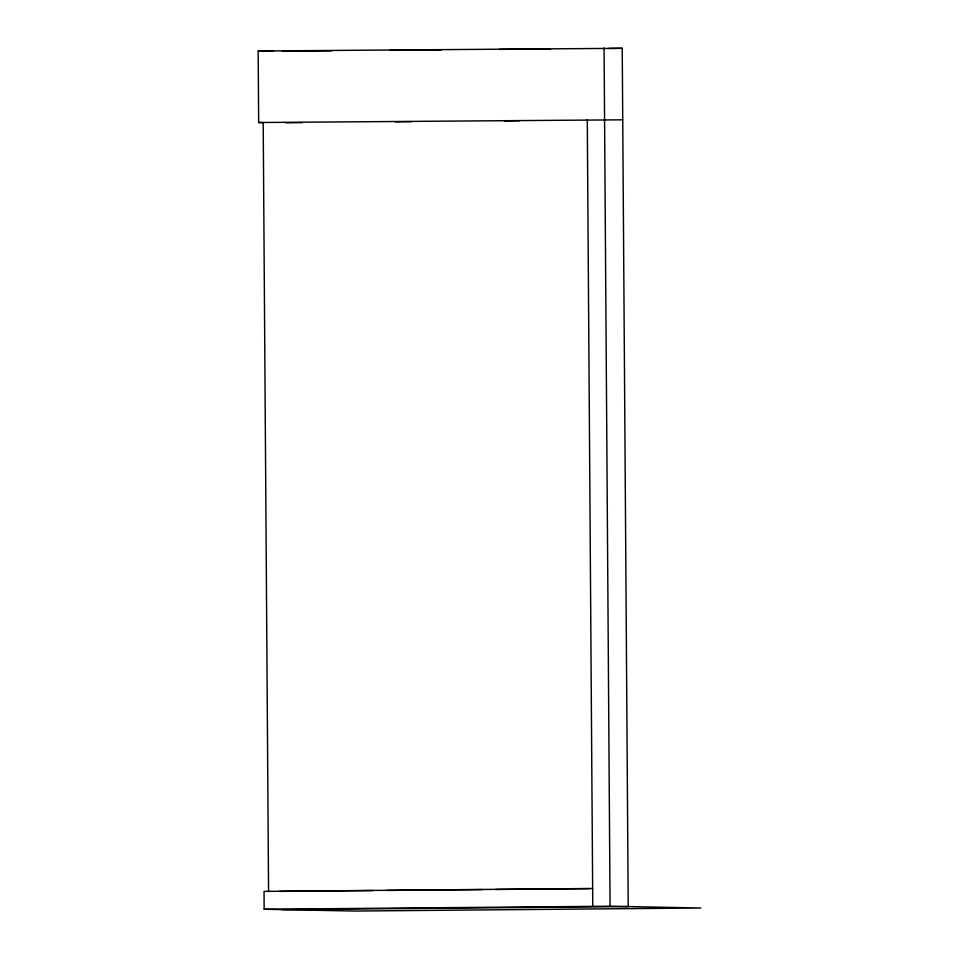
<?xml version="1.0" encoding="UTF-8"?>
<svg xmlns="http://www.w3.org/2000/svg" width="959" height="959" viewBox="0 0 959 959"><rect width="100%" height="100%" fill="white"/><g stroke="black" fill="none" stroke-linecap="round" stroke-linejoin="round"><path stroke-width="1.44" d="M268.568 891.474L263.198 122.608L258.666 122.524L258.163 50.995L622.235 48.31L628.217 906.579L282.306 909.623M282.306 51.306L331.73 50.863M390.121 50.347L441.044 49.904M499.435 49.389L550.346 48.945M608.749 48.429L622.235 48.31M258.666 122.524L622.727 119.827M285.806 122.8L302.277 122.656M395.12 121.829L411.591 121.685M504.434 120.87L519.406 120.738M592.65 888.49L264.037 891.39L264.157 909.264L354.926 911.05L700.837 908.005L610.068 906.219L264.157 909.264M279.021 891.39L373.135 890.551M386.573 890.431L482.173 889.592M495.611 889.472L589.713 888.645M258.163 50.995L273.531 51.295M604.074 47.95L610.068 906.219M587.28 119.623L592.77 906.375"/></g></svg>
